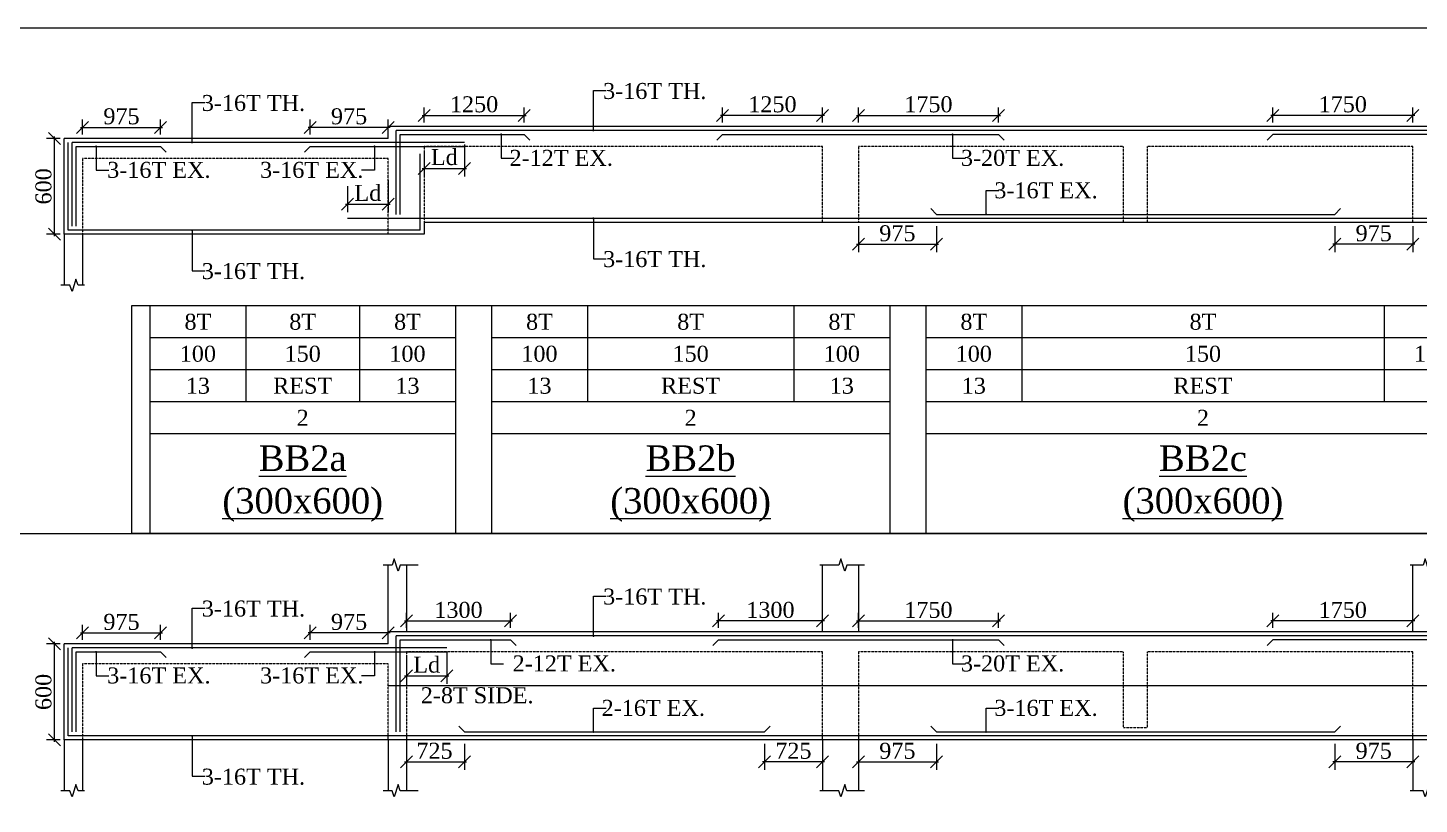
# Model space of a CAD drawing. Header units: inches. Extents: x 11017527 to 11245450, y -2821070 to -2693013.
# Drawn here: x 11085304 to 11102698, y -2703074 to -2693363 of the extents above; entities that cross this region are included whole.
import ezdxf
from ezdxf.enums import TextEntityAlignment as Align

# ---------------------------------------------------------------- set-up
doc = ezdxf.new("R2010")
doc.units = ezdxf.units.IN
doc.header["$LTSCALE"] = 0.5
doc.header["$MEASUREMENT"] = 0
doc.linetypes.add('HIDDEN', pattern=[9.525, 6.35, -3.175])
doc.layers.get('0').update_dxf_attribs({"lineweight": 0})
for name, color, linetype, lineweight in [('S-CUT OUT LINE', 9, 'Continuous', 9), ('S-DIM L.S.', 4, 'Continuous', 9), ('S-L.S.SECTION', 5, 'Continuous', 9), ('S-L.S.SLAB LINE', 8, 'HIDDEN', 5), ('S-L.S.STEEL', 6, 'Continuous', 15), ('S-SECTION MARK', 7, 'Continuous', 0), ('S-SHEET', 251, 'Continuous', 0), ('S-TEXT', 7, 'Continuous', 0), ('S-TEXT L.S. BEAM NO.', 30, 'Continuous', 5), ('S-TEXT. L.S.', 7, 'Continuous', 13)]:
    doc.layers.add(name, color=color, linetype=linetype, lineweight=lineweight)
doc.styles.add('135', font='arial.ttf', dxfattribs={"width": 0.8, "height": 135})
doc.styles.get("Standard").update_dxf_attribs({"font": 'times.ttf'})
doc.styles.add('TEXT', font='times.ttf')
doc.dimstyles.new('75', dxfattribs={"dimtxt": 135, "dimasz": 90, "dimexe": 0.1, "dimexo": 0.03, "dimgap": 0.09, "dimtad": 1, "dimdec": 0, "dimzin": 0, "dimdsep": 46, "dimtxsty": '135', "dimblk": 'ARCHTICK', "dimcen": 0.09, "dimclrd": 256, "dimclre": 256, "dimclrt": 256, "dimadec": 0, "dimazin": 0, "dimtfac": 1, "dimtdec": 0, "dimtofl": 0, "dimtmove": 1, "dimatfit": 3, "dimldrblk": 'DOTSMALL', "dimfxl": 1, "dimtolj": 1, "dimtzin": 0, "dimlwd": -1, "dimlwe": -1, "dimarcsym": 0})
doc.dimstyles.new('SETU_1', dxfattribs={"dimtxt": 200, "dimasz": 150, "dimexe": 100, "dimexo": 50, "dimgap": 35, "dimtad": 1, "dimdec": 0, "dimzin": 0, "dimdsep": 46, "dimtxsty": 'Standard', "dimblk": 'OBLIQUE', "dimcen": 150, "dimdle": 25, "dimclrd": 4, "dimclre": 7, "dimclrt": 256, "dimadec": 0, "dimazin": 0, "dimtfac": 1, "dimtdec": 0, "dimtofl": 0, "dimtmove": 1, "dimatfit": 3, "dimfxl": 1, "dimtolj": 1, "dimtzin": 0, "dimlwd": -1, "dimlwe": 5, "dimarcsym": 1})

# ---------------------------------------------------------------- blocks, each defined once
blk = doc.blocks.new('_Oblique')
at = {"color": 0, "linetype": 'ByBlock', "lineweight": -2}
blk.add_line((-0.5, -0.5), (0.5, 0.5), dxfattribs=at)
blk = doc.blocks.new('*D463')
at = {"layer": 'S-DIM L.S.', "color": 7, "lineweight": 5, "transparency": 16777216}
for p, q in [((11085988, -2694696), (11085988, -2694508)), ((11086963, -2694696), (11086963, -2694508))]:
    blk.add_line(p, q, dxfattribs=at)
at = {"layer": 'S-DIM L.S.', "color": 7, "transparency": 16777216}
blk.add_line((11085963, -2694608), (11086988, -2694608), dxfattribs=at)
at = {"layer": 'S-DIM L.S.', "color": 7, "transparency": 16777216, "xscale": 150, "yscale": 150, "zscale": 150, "rotation": 180}
blk.add_blockref('_Oblique', (11085988, -2694608), dxfattribs=at)
at = {"layer": 'S-DIM L.S.', "color": 7, "transparency": 16777216, "xscale": 150, "yscale": 150, "zscale": 150}
blk.add_blockref('_Oblique', (11086963, -2694608), dxfattribs=at)
at = {"layer": 'S-DIM L.S.', "transparency": 16777216, "insert": (11086475, -2694471), "char_height": 200, "attachment_point": 5, "style": 'TEXT'}
blk.add_mtext('\\A1;975', dxfattribs=at)
blk = doc.blocks.new('*D464')
at = {"layer": 'S-DIM L.S.', "color": 7, "lineweight": 5, "transparency": 16777216}
for p, q in [((11088833, -2694696), (11088833, -2694508)), ((11089808, -2694696), (11089808, -2694508))]:
    blk.add_line(p, q, dxfattribs=at)
at = {"layer": 'S-DIM L.S.', "color": 7, "transparency": 16777216}
blk.add_line((11089833, -2694608), (11088808, -2694608), dxfattribs=at)
at = {"layer": 'S-DIM L.S.', "color": 7, "transparency": 16777216, "xscale": 150, "yscale": 150, "zscale": 150, "rotation": 180}
blk.add_blockref('_Oblique', (11088833, -2694608), dxfattribs=at)
at = {"layer": 'S-DIM L.S.', "color": 7, "transparency": 16777216, "xscale": 150, "yscale": 150, "zscale": 150}
blk.add_blockref('_Oblique', (11089808, -2694608), dxfattribs=at)
at = {"layer": 'S-DIM L.S.', "transparency": 16777216, "insert": (11089320, -2694471), "char_height": 200, "attachment_point": 5, "style": 'TEXT'}
blk.add_mtext('\\A1;975', dxfattribs=at)
blk = doc.blocks.new('*D465')
at = {"layer": 'S-DIM L.S.', "color": 7, "lineweight": 5, "transparency": 16777216}
for p, q in [((11085708, -2694746), (11085537, -2694746)), ((11085708, -2695946), (11085537, -2695946))]:
    blk.add_line(p, q, dxfattribs=at)
at = {"layer": 'S-DIM L.S.', "color": 6, "transparency": 16777216}
blk.add_line((11085637, -2695971), (11085637, -2694721), dxfattribs=at)
at = {"layer": 'S-DIM L.S.', "color": 6, "transparency": 16777216, "xscale": 150, "yscale": 150, "zscale": 150}
for p, rotation in [((11085637, -2694746), 90), ((11085637, -2695946), 270)]:
    blk.add_blockref('_Oblique', p, dxfattribs=dict(at, rotation=rotation))
at = {"layer": 'S-DIM L.S.', "transparency": 16777216, "insert": (11085500, -2695346), "char_height": 200, "attachment_point": 5, "rotation": 90, "style": 'TEXT'}
blk.add_mtext('\\A1;600', dxfattribs=at)
blk = doc.blocks.new('_ArchTick')
at = {"color": 0, "linetype": 'ByBlock', "const_width": 0.15}
blk.add_lwpolyline([(-0.5, -0.5), (0.5, 0.5)], dxfattribs=at)
blk = doc.blocks.new('*D468')
at = {"layer": 'S-DIM L.S.', "color": 7, "lineweight": 5, "transparency": 16777216}
for p, q in [((11090258, -2694546), (11090258, -2694358)), ((11091508, -2694546), (11091508, -2694358))]:
    blk.add_line(p, q, dxfattribs=at)
at = {"layer": 'S-DIM L.S.', "color": 7, "transparency": 16777216}
blk.add_line((11090233, -2694458), (11091533, -2694458), dxfattribs=at)
at = {"layer": 'S-DIM L.S.', "color": 7, "transparency": 16777216, "xscale": 150, "yscale": 150, "zscale": 150, "rotation": 180}
blk.add_blockref('_Oblique', (11090258, -2694458), dxfattribs=at)
at = {"layer": 'S-DIM L.S.', "color": 7, "transparency": 16777216, "xscale": 150, "yscale": 150, "zscale": 150}
blk.add_blockref('_Oblique', (11091508, -2694458), dxfattribs=at)
at = {"layer": 'S-DIM L.S.', "transparency": 16777216, "insert": (11090883, -2694321), "char_height": 200, "attachment_point": 5, "style": 'TEXT'}
blk.add_mtext('\\A1;1250', dxfattribs=at)
blk = doc.blocks.new('*D471')
at = {"layer": 'S-DIM L.S.', "color": 7, "lineweight": 5, "transparency": 16777216}
for p, q in [((11100868, -2694546), (11100868, -2694358)), ((11102618, -2694546), (11102618, -2694358))]:
    blk.add_line(p, q, dxfattribs=at)
at = {"layer": 'S-DIM L.S.', "color": 7, "transparency": 16777216}
blk.add_line((11102643, -2694458), (11100843, -2694458), dxfattribs=at)
at = {"layer": 'S-DIM L.S.', "color": 7, "transparency": 16777216, "xscale": 150, "yscale": 150, "zscale": 150, "rotation": 180}
blk.add_blockref('_Oblique', (11100868, -2694458), dxfattribs=at)
at = {"layer": 'S-DIM L.S.', "color": 7, "transparency": 16777216, "xscale": 150, "yscale": 150, "zscale": 150}
blk.add_blockref('_Oblique', (11102618, -2694458), dxfattribs=at)
at = {"layer": 'S-DIM L.S.', "transparency": 16777216, "insert": (11101743, -2694321), "char_height": 200, "attachment_point": 5, "style": 'TEXT'}
blk.add_mtext('\\A1;1750', dxfattribs=at)
blk = doc.blocks.new('*D472')
at = {"layer": 'S-DIM L.S.', "color": 7, "lineweight": 5, "transparency": 16777216}
for p, q in [((11101643, -2695846), (11101643, -2696171)), ((11102618, -2695846), (11102618, -2696171))]:
    blk.add_line(p, q, dxfattribs=at)
at = {"layer": 'S-DIM L.S.', "color": 7, "transparency": 16777216}
blk.add_line((11102643, -2696071), (11101618, -2696071), dxfattribs=at)
at = {"layer": 'S-DIM L.S.', "color": 7, "transparency": 16777216, "xscale": 150, "yscale": 150, "zscale": 150, "rotation": 180}
blk.add_blockref('_Oblique', (11101643, -2696071), dxfattribs=at)
at = {"layer": 'S-DIM L.S.', "color": 7, "transparency": 16777216, "xscale": 150, "yscale": 150, "zscale": 150}
blk.add_blockref('_Oblique', (11102618, -2696071), dxfattribs=at)
at = {"layer": 'S-DIM L.S.', "transparency": 16777216, "insert": (11102130, -2695934), "char_height": 200, "attachment_point": 5, "style": 'TEXT'}
blk.add_mtext('\\A1;975', dxfattribs=at)
blk = doc.blocks.new('*D473')
at = {"layer": 'S-DIM L.S.', "color": 7, "lineweight": 5, "transparency": 16777216}
for p, q in [((11095688, -2694546), (11095688, -2694358)), ((11097438, -2694546), (11097438, -2694358))]:
    blk.add_line(p, q, dxfattribs=at)
at = {"layer": 'S-DIM L.S.', "color": 7, "transparency": 16777216}
blk.add_line((11095663, -2694458), (11097463, -2694458), dxfattribs=at)
at = {"layer": 'S-DIM L.S.', "color": 7, "transparency": 16777216, "xscale": 150, "yscale": 150, "zscale": 150, "rotation": 180}
blk.add_blockref('_Oblique', (11095688, -2694458), dxfattribs=at)
at = {"layer": 'S-DIM L.S.', "color": 7, "transparency": 16777216, "xscale": 150, "yscale": 150, "zscale": 150}
blk.add_blockref('_Oblique', (11097438, -2694458), dxfattribs=at)
at = {"layer": 'S-DIM L.S.', "transparency": 16777216, "insert": (11096563, -2694321), "char_height": 200, "attachment_point": 5, "style": 'TEXT'}
blk.add_mtext('\\A1;1750', dxfattribs=at)
blk = doc.blocks.new('*D474')
at = {"layer": 'S-DIM L.S.', "color": 7, "lineweight": 5, "transparency": 16777216}
for p, q in [((11095688, -2695846), (11095688, -2696171)), ((11096663, -2695846), (11096663, -2696171))]:
    blk.add_line(p, q, dxfattribs=at)
at = {"layer": 'S-DIM L.S.', "color": 7, "transparency": 16777216}
blk.add_line((11095663, -2696071), (11096688, -2696071), dxfattribs=at)
at = {"layer": 'S-DIM L.S.', "color": 7, "transparency": 16777216, "xscale": 150, "yscale": 150, "zscale": 150, "rotation": 180}
blk.add_blockref('_Oblique', (11095688, -2696071), dxfattribs=at)
at = {"layer": 'S-DIM L.S.', "color": 7, "transparency": 16777216, "xscale": 150, "yscale": 150, "zscale": 150}
blk.add_blockref('_Oblique', (11096663, -2696071), dxfattribs=at)
at = {"layer": 'S-DIM L.S.', "transparency": 16777216, "insert": (11096175, -2695934), "char_height": 200, "attachment_point": 5, "style": 'TEXT'}
blk.add_mtext('\\A1;975', dxfattribs=at)
blk = doc.blocks.new('*D475')
at = {"layer": 'S-DIM L.S.', "color": 7, "lineweight": 5, "transparency": 16777216}
for p, q in [((11093988, -2694546), (11093988, -2694358)), ((11095238, -2694546), (11095238, -2694358))]:
    blk.add_line(p, q, dxfattribs=at)
at = {"layer": 'S-DIM L.S.', "color": 7, "transparency": 16777216}
blk.add_line((11095263, -2694458), (11093963, -2694458), dxfattribs=at)
at = {"layer": 'S-DIM L.S.', "color": 7, "transparency": 16777216, "xscale": 150, "yscale": 150, "zscale": 150, "rotation": 180}
blk.add_blockref('_Oblique', (11093988, -2694458), dxfattribs=at)
at = {"layer": 'S-DIM L.S.', "color": 7, "transparency": 16777216, "xscale": 150, "yscale": 150, "zscale": 150}
blk.add_blockref('_Oblique', (11095238, -2694458), dxfattribs=at)
at = {"layer": 'S-DIM L.S.', "transparency": 16777216, "insert": (11094613, -2694321), "char_height": 200, "attachment_point": 5, "style": 'TEXT'}
blk.add_mtext('\\A1;1250', dxfattribs=at)
blk = doc.blocks.new('*D392')
at = {"layer": 'S-DIM L.S.', "color": 7, "lineweight": 5, "transparency": 16777216}
for p, q in [((11089808, -2695270), (11089808, -2695669)), ((11089302, -2695344), (11089302, -2695669))]:
    blk.add_line(p, q, dxfattribs=at)
at = {"layer": 'S-DIM L.S.', "color": 7, "transparency": 16777216}
blk.add_line((11089277, -2695569), (11089833, -2695569), dxfattribs=at)
at = {"layer": 'S-DIM L.S.', "color": 7, "transparency": 16777216, "xscale": 150, "yscale": 150, "zscale": 150, "rotation": 180}
blk.add_blockref('_Oblique', (11089302, -2695569), dxfattribs=at)
at = {"layer": 'S-DIM L.S.', "color": 7, "transparency": 16777216, "xscale": 150, "yscale": 150, "zscale": 150}
blk.add_blockref('_Oblique', (11089808, -2695569), dxfattribs=at)
at = {"layer": 'S-DIM L.S.', "transparency": 16777216, "insert": (11089555, -2695429), "char_height": 200, "attachment_point": 5, "style": 'TEXT'}
blk.add_mtext('\\A1;Ld', dxfattribs=at)
blk = doc.blocks.new('*D393')
at = {"layer": 'S-DIM L.S.', "color": 7, "lineweight": 5, "transparency": 16777216}
for p, q in [((11090258, -2694896), (11090258, -2695221)), ((11090764, -2694821), (11090764, -2695221))]:
    blk.add_line(p, q, dxfattribs=at)
at = {"layer": 'S-DIM L.S.', "color": 7, "transparency": 16777216}
blk.add_line((11090233, -2695121), (11090789, -2695121), dxfattribs=at)
at = {"layer": 'S-DIM L.S.', "color": 7, "transparency": 16777216, "xscale": 150, "yscale": 150, "zscale": 150, "rotation": 180}
blk.add_blockref('_Oblique', (11090258, -2695121), dxfattribs=at)
at = {"layer": 'S-DIM L.S.', "color": 7, "transparency": 16777216, "xscale": 150, "yscale": 150, "zscale": 150}
blk.add_blockref('_Oblique', (11090764, -2695121), dxfattribs=at)
at = {"layer": 'S-DIM L.S.', "transparency": 16777216, "insert": (11090511, -2694981), "char_height": 200, "attachment_point": 5, "style": 'TEXT'}
blk.add_mtext('\\A1;Ld', dxfattribs=at)
blk = doc.blocks.new('*D413')
at = {"layer": 'S-DIM L.S.', "color": 7, "lineweight": 5, "transparency": 16777216}
for p, q in [((11085988, -2701020), (11085988, -2700832)), ((11086963, -2701020), (11086963, -2700832))]:
    blk.add_line(p, q, dxfattribs=at)
at = {"layer": 'S-DIM L.S.', "color": 7, "transparency": 16777216}
blk.add_line((11085963, -2700932), (11086988, -2700932), dxfattribs=at)
at = {"layer": 'S-DIM L.S.', "color": 7, "transparency": 16777216, "xscale": 150, "yscale": 150, "zscale": 150, "rotation": 180}
blk.add_blockref('_Oblique', (11085988, -2700932), dxfattribs=at)
at = {"layer": 'S-DIM L.S.', "color": 7, "transparency": 16777216, "xscale": 150, "yscale": 150, "zscale": 150}
blk.add_blockref('_Oblique', (11086963, -2700932), dxfattribs=at)
at = {"layer": 'S-DIM L.S.', "transparency": 16777216, "insert": (11086475, -2700795), "char_height": 200, "attachment_point": 5, "style": 'TEXT'}
blk.add_mtext('\\A1;975', dxfattribs=at)
blk = doc.blocks.new('*D414')
at = {"layer": 'S-DIM L.S.', "color": 7, "lineweight": 5, "transparency": 16777216}
for p, q in [((11088833, -2701020), (11088833, -2700832)), ((11089808, -2701020), (11089808, -2700832))]:
    blk.add_line(p, q, dxfattribs=at)
at = {"layer": 'S-DIM L.S.', "color": 7, "transparency": 16777216}
blk.add_line((11089833, -2700932), (11088808, -2700932), dxfattribs=at)
at = {"layer": 'S-DIM L.S.', "color": 7, "transparency": 16777216, "xscale": 150, "yscale": 150, "zscale": 150, "rotation": 180}
blk.add_blockref('_Oblique', (11088833, -2700932), dxfattribs=at)
at = {"layer": 'S-DIM L.S.', "color": 7, "transparency": 16777216, "xscale": 150, "yscale": 150, "zscale": 150}
blk.add_blockref('_Oblique', (11089808, -2700932), dxfattribs=at)
at = {"layer": 'S-DIM L.S.', "transparency": 16777216, "insert": (11089320, -2700795), "char_height": 200, "attachment_point": 5, "style": 'TEXT'}
blk.add_mtext('\\A1;975', dxfattribs=at)
blk = doc.blocks.new('*D415')
at = {"layer": 'S-DIM L.S.', "color": 7, "lineweight": 5, "transparency": 16777216}
for p, q in [((11085708, -2701070), (11085537, -2701070)), ((11085708, -2702270), (11085537, -2702270))]:
    blk.add_line(p, q, dxfattribs=at)
at = {"layer": 'S-DIM L.S.', "color": 6, "transparency": 16777216}
blk.add_line((11085637, -2702295), (11085637, -2701045), dxfattribs=at)
at = {"layer": 'S-DIM L.S.', "color": 6, "transparency": 16777216, "xscale": 150, "yscale": 150, "zscale": 150}
for p, rotation in [((11085637, -2701070), 90), ((11085637, -2702270), 270)]:
    blk.add_blockref('_Oblique', p, dxfattribs=dict(at, rotation=rotation))
at = {"layer": 'S-DIM L.S.', "transparency": 16777216, "insert": (11085500, -2701670), "char_height": 200, "attachment_point": 5, "rotation": 90, "style": 'TEXT'}
blk.add_mtext('\\A1;600', dxfattribs=at)
blk = doc.blocks.new('*D416')
at = {"layer": 'S-DIM L.S.', "color": 7, "transparency": 16777216}
blk.add_line((11090013, -2700782), (11091363, -2700782), dxfattribs=at)
at = {"layer": 'S-DIM L.S.', "color": 7, "lineweight": 5, "transparency": 16777216}
for p, q in [((11090038, -2700870), (11090038, -2700682)), ((11091338, -2700870), (11091338, -2700682))]:
    blk.add_line(p, q, dxfattribs=at)
at = {"layer": 'S-DIM L.S.', "color": 7, "transparency": 16777216, "xscale": 150, "yscale": 150, "zscale": 150, "rotation": 180}
blk.add_blockref('_Oblique', (11090038, -2700782), dxfattribs=at)
at = {"layer": 'S-DIM L.S.', "color": 7, "transparency": 16777216, "xscale": 150, "yscale": 150, "zscale": 150}
blk.add_blockref('_Oblique', (11091338, -2700782), dxfattribs=at)
at = {"layer": 'S-DIM L.S.', "transparency": 16777216, "insert": (11090688, -2700645), "char_height": 200, "attachment_point": 5, "style": 'TEXT'}
blk.add_mtext('\\A1;1300', dxfattribs=at)
blk = doc.blocks.new('*D417')
at = {"layer": 'S-DIM L.S.', "color": 7, "lineweight": 5, "transparency": 16777216}
for p, q in [((11090038, -2702320), (11090038, -2702644)), ((11090763, -2702320), (11090763, -2702644))]:
    blk.add_line(p, q, dxfattribs=at)
at = {"layer": 'S-DIM L.S.', "color": 7, "transparency": 16777216}
blk.add_line((11090013, -2702544), (11090788, -2702544), dxfattribs=at)
at = {"layer": 'S-DIM L.S.', "color": 7, "transparency": 16777216, "xscale": 150, "yscale": 150, "zscale": 150, "rotation": 180}
blk.add_blockref('_Oblique', (11090038, -2702544), dxfattribs=at)
at = {"layer": 'S-DIM L.S.', "color": 7, "transparency": 16777216, "xscale": 150, "yscale": 150, "zscale": 150}
blk.add_blockref('_Oblique', (11090763, -2702544), dxfattribs=at)
at = {"layer": 'S-DIM L.S.', "transparency": 16777216, "insert": (11090388, -2702407), "char_height": 200, "attachment_point": 5, "style": 'TEXT'}
blk.add_mtext('\\A1;725', dxfattribs=at)
blk = doc.blocks.new('*D420')
at = {"layer": 'S-DIM L.S.', "color": 7, "transparency": 16777216}
blk.add_line((11102643, -2700782), (11100843, -2700782), dxfattribs=at)
at = {"layer": 'S-DIM L.S.', "color": 7, "lineweight": 5, "transparency": 16777216}
for p, q in [((11100868, -2700870), (11100868, -2700682)), ((11102618, -2700870), (11102618, -2700682))]:
    blk.add_line(p, q, dxfattribs=at)
at = {"layer": 'S-DIM L.S.', "color": 7, "transparency": 16777216, "xscale": 150, "yscale": 150, "zscale": 150, "rotation": 180}
blk.add_blockref('_Oblique', (11100868, -2700782), dxfattribs=at)
at = {"layer": 'S-DIM L.S.', "color": 7, "transparency": 16777216, "xscale": 150, "yscale": 150, "zscale": 150}
blk.add_blockref('_Oblique', (11102618, -2700782), dxfattribs=at)
at = {"layer": 'S-DIM L.S.', "transparency": 16777216, "insert": (11101743, -2700645), "char_height": 200, "attachment_point": 5, "style": 'TEXT'}
blk.add_mtext('\\A1;1750', dxfattribs=at)
blk = doc.blocks.new('*D421')
at = {"layer": 'S-DIM L.S.', "color": 7, "lineweight": 5, "transparency": 16777216}
for p, q in [((11101643, -2702320), (11101643, -2702644)), ((11102618, -2702320), (11102618, -2702644))]:
    blk.add_line(p, q, dxfattribs=at)
at = {"layer": 'S-DIM L.S.', "color": 7, "transparency": 16777216}
blk.add_line((11102643, -2702544), (11101618, -2702544), dxfattribs=at)
at = {"layer": 'S-DIM L.S.', "color": 7, "transparency": 16777216, "xscale": 150, "yscale": 150, "zscale": 150, "rotation": 180}
blk.add_blockref('_Oblique', (11101643, -2702544), dxfattribs=at)
at = {"layer": 'S-DIM L.S.', "color": 7, "transparency": 16777216, "xscale": 150, "yscale": 150, "zscale": 150}
blk.add_blockref('_Oblique', (11102618, -2702544), dxfattribs=at)
at = {"layer": 'S-DIM L.S.', "transparency": 16777216, "insert": (11102130, -2702407), "char_height": 200, "attachment_point": 5, "style": 'TEXT'}
blk.add_mtext('\\A1;975', dxfattribs=at)
blk = doc.blocks.new('*D422')
at = {"layer": 'S-DIM L.S.', "color": 7, "transparency": 16777216}
blk.add_line((11095663, -2700782), (11097463, -2700782), dxfattribs=at)
at = {"layer": 'S-DIM L.S.', "color": 7, "lineweight": 5, "transparency": 16777216}
for p, q in [((11095688, -2700870), (11095688, -2700682)), ((11097438, -2700870), (11097438, -2700682))]:
    blk.add_line(p, q, dxfattribs=at)
at = {"layer": 'S-DIM L.S.', "color": 7, "transparency": 16777216, "xscale": 150, "yscale": 150, "zscale": 150, "rotation": 180}
blk.add_blockref('_Oblique', (11095688, -2700782), dxfattribs=at)
at = {"layer": 'S-DIM L.S.', "color": 7, "transparency": 16777216, "xscale": 150, "yscale": 150, "zscale": 150}
blk.add_blockref('_Oblique', (11097438, -2700782), dxfattribs=at)
at = {"layer": 'S-DIM L.S.', "transparency": 16777216, "insert": (11096563, -2700645), "char_height": 200, "attachment_point": 5, "style": 'TEXT'}
blk.add_mtext('\\A1;1750', dxfattribs=at)
blk = doc.blocks.new('*D423')
at = {"layer": 'S-DIM L.S.', "color": 7, "lineweight": 5, "transparency": 16777216}
for p, q in [((11095688, -2702320), (11095688, -2702644)), ((11096663, -2702320), (11096663, -2702644))]:
    blk.add_line(p, q, dxfattribs=at)
at = {"layer": 'S-DIM L.S.', "color": 7, "transparency": 16777216}
blk.add_line((11095663, -2702544), (11096688, -2702544), dxfattribs=at)
at = {"layer": 'S-DIM L.S.', "color": 7, "transparency": 16777216, "xscale": 150, "yscale": 150, "zscale": 150, "rotation": 180}
blk.add_blockref('_Oblique', (11095688, -2702544), dxfattribs=at)
at = {"layer": 'S-DIM L.S.', "color": 7, "transparency": 16777216, "xscale": 150, "yscale": 150, "zscale": 150}
blk.add_blockref('_Oblique', (11096663, -2702544), dxfattribs=at)
at = {"layer": 'S-DIM L.S.', "transparency": 16777216, "insert": (11096175, -2702407), "char_height": 200, "attachment_point": 5, "style": 'TEXT'}
blk.add_mtext('\\A1;975', dxfattribs=at)
blk = doc.blocks.new('*D424')
at = {"layer": 'S-DIM L.S.', "color": 7, "transparency": 16777216}
blk.add_line((11095263, -2700782), (11093913, -2700782), dxfattribs=at)
at = {"layer": 'S-DIM L.S.', "color": 7, "lineweight": 5, "transparency": 16777216}
for p, q in [((11093938, -2700870), (11093938, -2700682)), ((11095238, -2700870), (11095238, -2700682))]:
    blk.add_line(p, q, dxfattribs=at)
at = {"layer": 'S-DIM L.S.', "color": 7, "transparency": 16777216, "xscale": 150, "yscale": 150, "zscale": 150, "rotation": 180}
blk.add_blockref('_Oblique', (11093938, -2700782), dxfattribs=at)
at = {"layer": 'S-DIM L.S.', "color": 7, "transparency": 16777216, "xscale": 150, "yscale": 150, "zscale": 150}
blk.add_blockref('_Oblique', (11095238, -2700782), dxfattribs=at)
at = {"layer": 'S-DIM L.S.', "transparency": 16777216, "insert": (11094588, -2700645), "char_height": 200, "attachment_point": 5, "style": 'TEXT'}
blk.add_mtext('\\A1;1300', dxfattribs=at)
blk = doc.blocks.new('*D425')
at = {"layer": 'S-DIM L.S.', "color": 7, "lineweight": 5, "transparency": 16777216}
for p, q in [((11094513, -2702320), (11094513, -2702644)), ((11095238, -2702320), (11095238, -2702644))]:
    blk.add_line(p, q, dxfattribs=at)
at = {"layer": 'S-DIM L.S.', "color": 7, "transparency": 16777216}
blk.add_line((11095263, -2702544), (11094488, -2702544), dxfattribs=at)
at = {"layer": 'S-DIM L.S.', "color": 7, "transparency": 16777216, "xscale": 150, "yscale": 150, "zscale": 150, "rotation": 180}
blk.add_blockref('_Oblique', (11094513, -2702544), dxfattribs=at)
at = {"layer": 'S-DIM L.S.', "color": 7, "transparency": 16777216, "xscale": 150, "yscale": 150, "zscale": 150}
blk.add_blockref('_Oblique', (11095238, -2702544), dxfattribs=at)
at = {"layer": 'S-DIM L.S.', "transparency": 16777216, "insert": (11094875, -2702407), "char_height": 200, "attachment_point": 5, "style": 'TEXT'}
blk.add_mtext('\\A1;725', dxfattribs=at)
blk = doc.blocks.new('*D428')
at = {"layer": 'S-DIM L.S.', "color": 7, "lineweight": 5, "transparency": 16777216}
for p, q in [((11090544, -2701170), (11090544, -2701569)), ((11090038, -2701244), (11090038, -2701569))]:
    blk.add_line(p, q, dxfattribs=at)
at = {"layer": 'S-DIM L.S.', "color": 7, "transparency": 16777216}
blk.add_line((11090013, -2701469), (11090569, -2701469), dxfattribs=at)
at = {"layer": 'S-DIM L.S.', "color": 7, "transparency": 16777216, "xscale": 150, "yscale": 150, "zscale": 150, "rotation": 180}
blk.add_blockref('_Oblique', (11090038, -2701469), dxfattribs=at)
at = {"layer": 'S-DIM L.S.', "color": 7, "transparency": 16777216, "xscale": 150, "yscale": 150, "zscale": 150}
blk.add_blockref('_Oblique', (11090544, -2701469), dxfattribs=at)
at = {"layer": 'S-DIM L.S.', "transparency": 16777216, "insert": (11090291, -2701330), "char_height": 200, "attachment_point": 5, "style": 'TEXT'}
blk.add_mtext('\\A1;Ld', dxfattribs=at)

msp = doc.modelspace()

# ---------------------------------------------------------------- linework, layer by layer
at = {"layer": 'S-CUT OUT LINE'}
for points, elevation in [([(11086012.072, -2696582.385), (11085933.531, -2696582.385), (11085905.561, -2696505.537), (11085858.884, -2696659.233), (11085830.914, -2696582.385), (11085714.971, -2696582.385)], 0.021), ([(11090183.612, -2700083.328), (11089960.097, -2700083.328), (11089932.126, -2700160.176), (11089885.449, -2700006.481), (11089857.479, -2700083.328), (11089745.626, -2700083.328)], 0.02), ([(11095762.886, -2700083.328), (11095544.608, -2700083.328), (11095516.638, -2700160.176), (11095469.961, -2700006.481), (11095441.99, -2700083.328), (11095205.367, -2700083.328)], 0.048), ([(11103142.886, -2700083.328), (11102849.608, -2700083.328), (11102821.638, -2700160.176), (11102774.961, -2700006.481), (11102746.99, -2700083.328), (11102585.367, -2700083.328)], 0.048), ([(11086012.072, -2702906.098), (11085933.531, -2702906.098), (11085905.561, -2702829.25), (11085858.884, -2702982.945), (11085830.914, -2702906.098), (11085714.971, -2702906.098)], 0.054), ([(11090183.612, -2702906.098), (11089960.097, -2702906.098), (11089932.126, -2702829.25), (11089885.449, -2702982.945), (11089857.479, -2702906.098), (11089745.626, -2702906.098)], 0.02), ([(11095762.886, -2702906.098), (11095544.608, -2702906.098), (11095516.638, -2702829.25), (11095469.961, -2702982.945), (11095441.99, -2702906.098), (11095205.367, -2702906.098)], 0.048), ([(11103142.886, -2702906.098), (11102849.608, -2702906.098), (11102821.638, -2702829.25), (11102774.961, -2702982.945), (11102746.99, -2702906.098), (11102585.367, -2702906.098)], 0.048)]:
    msp.add_lwpolyline(points, dxfattribs=dict(at, elevation=elevation))
at = {"layer": 'S-L.S.SECTION', "color": 5}
for p, q in [((11089807.885, -2694745.995, -0.002), (11085757.55, -2694745.952, -0.013)), ((11085757.55, -2695945.904, -0.001), (11085757.55, -2694745.952, -0.013)), ((11089807.885, -2694745.995, -0.002), (11089807.886, -2694596, 0.004)), ((11108497.886, -2694596, -0.011), (11089807.886, -2694596, 0.004)), ((11108047.882, -2695795.993, 0.004), (11090257.886, -2695795.993, 0.004)), ((11090257.886, -2695795.993, 0.004), (11090257.886, -2695946, 0.004)), ((11090257.886, -2695945.952, 0.011), (11085757.55, -2695945.904, -0.001)), ((11089807.885, -2701069.756, -0.01), (11089807.886, -2700919.713, 0.025)), ((11108497.886, -2700919.713, 0.01), (11089807.886, -2700919.713, 0.025)), ((11089807.886, -2701069.756, -0.01), (11085757.55, -2701069.713, -0.021)), ((11085757.55, -2702269.665, -0.009), (11085757.55, -2701069.713, -0.021)), ((11090038.047, -2702269.713, -0.026), (11085757.55, -2702269.665, -0.009)), ((11108497.886, -2702269.713, 0.01), (11087357.175, -2702269.713, 0.027))]:
    msp.add_line(p, q, dxfattribs=at)
at = {"layer": 'S-L.S.SECTION', "color": 1}
for p, q in [((11085757.55, -2695945.904, -0.001), (11085757.55, -2696582.337, -0.013)), ((11085987.55, -2695945.952, 0.034), (11085987.55, -2696582.385, 0.021)), ((11089807.886, -2700919.713, 0.025), (11089807.886, -2700083.328, 0.025)), ((11090037.886, -2700083.328, 0.02), (11090037.886, -2700919.713, 0.02)), ((11095237.886, -2700919.713, 0.013), (11095237.886, -2700083.328, 0.013)), ((11095687.886, -2700083.328, 0.043), (11095687.886, -2700919.713, 0.043)), ((11102617.886, -2700919.713, 0.025), (11102617.886, -2700083.328, 0.025)), ((11085757.55, -2702269.665, -0.009), (11085757.55, -2702906.098, -0.021)), ((11085987.55, -2702269.713, 0.025), (11085987.55, -2702906.146, 0.013)), ((11089807.886, -2702269.665, 0.037), (11089807.886, -2702906.098, 0.025)), ((11090037.886, -2702269.665, 0.037), (11090037.886, -2702906.098, 0.025)), ((11095237.886, -2702269.713, 0.013), (11095237.886, -2702906.098, 0.013)), ((11095687.886, -2702269.713, 0.043), (11095687.886, -2702906.098, 0.043)), ((11102617.886, -2702269.713, 0.025), (11102617.886, -2702906.098, 0.025))]:
    msp.add_line(p, q, dxfattribs=at)
at = {"layer": 'S-L.S.SLAB LINE', "linetype": 'HIDDEN', "ltscale": 0.8}
for p, q in [((11095237.886, -2694846.001, 0.004), (11090257.886, -2694846.002, 0.021)), ((11090257.886, -2694846.002, 0.004), (11090257.886, -2695795.993, 0.004)), ((11095237.886, -2695795.993, -0.008), (11095237.886, -2694846.001, -0.008)), ((11099002.886, -2694846.001, 0.013), (11095687.886, -2694846.001, 0.016)), ((11095687.886, -2694846.001, 0.004), (11095687.886, -2695795.993, 0.004)), ((11099002.886, -2695795.993, 0.004), (11099002.886, -2694846.001, 0.004)), ((11102617.886, -2694846.001, 0.01), (11099302.886, -2694846.001, 0.013)), ((11099302.886, -2695795.993, 0.004), (11099302.886, -2694846.001, 0.004)), ((11102617.886, -2695795.993, 0.004), (11102617.886, -2694846.001, 0.004)), ((11089807.886, -2694996.001, 0.008), (11085987.55, -2694995.956, 0.022)), ((11085987.55, -2694995.956, 0.007), (11085987.55, -2695945.904, 0.016)), ((11089807.886, -2695945.947, 0.004), (11089807.886, -2694996.001, -0.005)), ((11095237.886, -2701169.714, 0.025), (11090037.886, -2701169.714, 0.013)), ((11090037.886, -2701169.714, -0.004), (11090037.886, -2702269.713, -0.004)), ((11095237.886, -2702269.713, 0.013), (11095237.886, -2701169.714, 0.013)), ((11099002.886, -2701169.714, 0.034), (11095687.886, -2701169.714, 0.037)), ((11095687.886, -2701169.714, 0.025), (11095687.886, -2702269.713, 0.025)), ((11099002.886, -2702119.713, 0.025), (11099002.886, -2701169.714, 0.025)), ((11102617.886, -2701169.714, 0.031), (11099302.886, -2701169.714, 0.034)), ((11099302.886, -2702119.713, 0.025), (11099302.886, -2701169.714, 0.025)), ((11102617.886, -2702269.713, 0.025), (11102617.886, -2701169.714, 0.025)), ((11089807.886, -2701319.762, -0.001), (11085987.55, -2701319.717, 0.013)), ((11085987.55, -2701319.717, -0.001), (11085987.55, -2702269.665, 0.008)), ((11089807.886, -2702269.665, 0.037), (11089807.886, -2701319.714, 0.028)), ((11099302.886, -2702119.713, 0.017), (11099002.886, -2702119.713, 0.018))]:
    msp.add_line(p, q, dxfattribs=at)
at = {"layer": 'S-L.S.STEEL', "color": 1}
for p, q in [((11108397.886, -2694646, -0.012), (11089907.886, -2694646, 0.004)), ((11089907.886, -2695695.993, 0.004), (11089907.886, -2694646, 0.004)), ((11085807.55, -2695895.904, -0.001), (11085807.55, -2694795.952, -0.013)), ((11090764.269, -2694796.007, 0.001), (11085857.55, -2694795.952, -0.013)), ((11085857.55, -2695845.904, -0.001), (11085857.55, -2694795.952, -0.013)), ((11090207.886, -2695895.952, 0.028), (11090207.886, -2694940.155, 0.016)), ((11109004.265, -2695745.993, -0.012), (11089301.504, -2695745.993, 0.004)), ((11090207.886, -2695895.952, 0.012), (11085807.55, -2695895.904, -0.001)), ((11108397.886, -2700969.713, 0.01), (11089907.886, -2700969.713, 0.025)), ((11089907.886, -2702169.713, 0.025), (11089907.886, -2700969.713, 0.025)), ((11085807.55, -2702219.713, -0.009), (11085807.55, -2701119.713, -0.021)), ((11090544.269, -2701119.761, -0.038), (11085857.55, -2701119.713, -0.021)), ((11085857.55, -2702169.665, -0.009), (11085857.55, -2701119.713, -0.021)), ((11108447.886, -2702219.713, 0.01), (11085807.55, -2702219.713, 0.029))]:
    msp.add_line(p, q, dxfattribs=at)
at = {"layer": 'S-L.S.STEEL'}
for p, q in [((11089957.886, -2695695.993, 0.004), (11089957.886, -2694696, 0.004)), ((11089957.886, -2694696, 0.004), (11091507.886, -2694696, -0.009)), ((11091507.886, -2694696, 0.004), (11091578.895, -2694767.009, 0.004)), ((11093987.886, -2694696, -0.008), (11093916.878, -2694767.009, -0.008)), ((11093987.886, -2694696, -0.006), (11097437.886, -2694696, -0.046)), ((11097437.886, -2694696, 0.004), (11097508.895, -2694767.009, 0.004)), ((11100867.886, -2694696, 0.004), (11100796.878, -2694767.009, 0.004)), ((11104342.886, -2694696, 0.004), (11100867.886, -2694696, -0.046)), ((11085907.55, -2694845.952, -0.013), (11086962.55, -2694845.943, -0.009)), ((11085907.55, -2695845.904, -0.001), (11085907.55, -2694845.952, -0.013)), ((11086962.55, -2694845.943, 0.004), (11087033.558, -2694916.952, 0.004)), ((11088832.886, -2694846.012, -0.009), (11088761.878, -2694917.02, -0.009)), ((11088832.886, -2694846.012, -0.008), (11090764.269, -2694845.994, -0.022)), ((11096662.886, -2695695.993, 0.025), (11096591.878, -2695624.985, 0.025)), ((11096662.886, -2695695.993, 0.004), (11101642.886, -2695695.993, 0.004)), ((11101642.886, -2695695.993, 0.015), (11101713.895, -2695624.985, 0.015)), ((11085907.55, -2701169.713, -0.021), (11086962.55, -2701169.704, -0.017)), ((11085907.55, -2702169.665, -0.009), (11085907.55, -2701169.713, -0.021)), ((11086962.55, -2701169.704, -0.004), (11087033.558, -2701240.712, -0.004)), ((11088832.886, -2701169.773, -0.018), (11088761.878, -2701240.781, -0.018)), ((11088832.886, -2701169.773, -0.016), (11090550.369, -2701169.761, -0.045)), ((11089957.886, -2702169.713, 0.025), (11089957.886, -2701019.713, 0.025)), ((11089957.886, -2701019.713, 0.025), (11091337.886, -2701019.713, 0.012)), ((11091337.886, -2701019.713, 0.025), (11091408.895, -2701090.722, 0.025)), ((11093937.886, -2701019.713, 0.013), (11093866.878, -2701090.722, 0.013)), ((11093937.886, -2701019.713, 0.015), (11097437.886, -2701019.713, -0.025)), ((11097437.886, -2701019.713, 0.025), (11097508.895, -2701090.722, 0.025)), ((11100867.886, -2701019.713, 0.025), (11100796.878, -2701090.722, 0.025)), ((11104367.886, -2701019.713, 0.025), (11100867.886, -2701019.713, -0.025)), ((11108497.886, -2701594.713, 0.01), (11089807.886, -2701594.713, 0.025)), ((11090762.886, -2702169.713, -0.004), (11090691.878, -2702098.704, -0.004)), ((11090762.886, -2702169.713, -0.021), (11094512.886, -2702169.713, 0.013)), ((11094512.886, -2702169.713, 0.041), (11094583.895, -2702098.704, 0.041)), ((11096662.886, -2702169.713, 0.046), (11096591.878, -2702098.704, 0.046)), ((11096662.886, -2702169.713, 0.025), (11101642.886, -2702169.713, 0.025)), ((11101642.886, -2702169.713, 0.036), (11101713.895, -2702098.704, 0.036))]:
    msp.add_line(p, q, dxfattribs=at)
at = {"layer": 'S-SHEET'}
for p, q in [((11091100.305, -2696841, -0.001), (11086599.969, -2696840.952, -0.013)), ((11086599.969, -2696840.952, -0.03), (11086599.969, -2699686.74, -0.03)), ((11086829.969, -2696840.952, -0.013), (11086829.969, -2699686.74, -0.013)), ((11088029.969, -2696840.952, -0.013), (11088029.969, -2698040.967, -0.013)), ((11089450.305, -2696841, -0.025), (11089450.305, -2698040.985, -0.025)), ((11090650.305, -2696841, -0.025), (11090650.305, -2699686.788, -0.025)), ((11109340.305, -2696841, -0.013), (11090650.305, -2696841, 0.004)), ((11090650.305, -2696841, -0.013), (11090650.305, -2699686.788, -0.013)), ((11091100.305, -2696841, -0.013), (11091100.305, -2699686.788, -0.013)), ((11091100.305, -2696841, -0.013), (11091100.305, -2699686.788, -0.013)), ((11092300.305, -2696841, -0.013), (11092300.305, -2698041, -0.013)), ((11094880.305, -2696841, -0.013), (11094880.305, -2698041, -0.013)), ((11096080.305, -2696841, -0.025), (11096080.305, -2699686.788, -0.025)), ((11096080.305, -2696841, -0.013), (11096080.305, -2699686.788, -0.013)), ((11096530.305, -2696841, -0.013), (11096530.305, -2699686.788, -0.013)), ((11097730.305, -2696841, -0.013), (11097730.305, -2698041, -0.013)), ((11102260.305, -2696841, -0.001), (11102260.305, -2698041, -0.001)), ((11090650.305, -2697241, -0.015), (11086829.969, -2697240.952, -0.013)), ((11096080.305, -2697241, -0.015), (11091100.305, -2697241, -0.012)), ((11103460.305, -2697241, 0.004), (11096530.305, -2697241, -0.002)), ((11090650.305, -2697641, -0.015), (11086829.969, -2697640.952, -0.013)), ((11096080.305, -2697641, -0.015), (11091100.305, -2697641, -0.012)), ((11103460.305, -2697641, 0.004), (11096530.305, -2697641, -0.002)), ((11090650.305, -2698041, -0.015), (11086829.969, -2698040.952, -0.013)), ((11096080.305, -2698041, -0.015), (11091100.305, -2698041, -0.012)), ((11103460.305, -2698041, 0.004), (11096530.305, -2698041, -0.002)), ((11090650.305, -2698441, -0.015), (11086829.969, -2698440.952, -0.013)), ((11096080.305, -2698441, -0.015), (11091100.305, -2698441, -0.012)), ((11103460.305, -2698441, 0.004), (11096530.305, -2698441, -0.002)), ((11057421.852, -2699686.678, 0.001), (11115101.842, -2699686.678, 0.001)), ((11091100.305, -2699686.788, -0.001), (11086599.969, -2699686.74, -0.013)), ((11109340.305, -2699686.788, -0.013), (11090650.305, -2699686.788, 0.004))]:
    msp.add_line(p, q, dxfattribs=at)
msp.add_lwpolyline([(11115101.842, -2740705.393), (11057421.852, -2740705.393), (11057421.852, -2693362.917), (11115101.842, -2693362.917)], close=True, dxfattribs=at)

# ---------------------------------------------------------------- texts
at = {"layer": 'S-TEXT', "char_height": 200, "attachment_point": 5, "style": 'TEXT'}
for s, insert, width in [('8T', (11087429.969, -2697040.961, -0.013), 1200), ('8T', (11088740.305, -2697040.985, -0.015), 1420.00002), ('8T', (11090050.305, -2697041.009, -0.025), 1200), ('8T', (11091700.305, -2697041, -0.005), 1200), ('8T', (11093590.305, -2697040.985, 0.002), 2580), ('8T', (11095480.305, -2697041, -0.005), 1200), ('8T', (11097130.305, -2697041, -0.005), 1200), ('8T', (11099995.305, -2697040.985, -0.001), 4530), ('\\pxt9.000002;100', (11087429.969, -2697440.961, -0.012), 1200), ('\\pxt9.000002;150', (11088740.305, -2697440.978, -0.01), 1420.00002), ('\\pxt9.000002;100', (11090050.305, -2697441.009, -0.024), 1200), ('\\pt2025;100', (11091700.305, -2697441, -0.012), 1200), ('\\pxt9.000002;150', (11093590.305, -2697440.97, -0.01), 2580), ('\\pt2025;100', (11095480.305, -2697441, -0.012), 1200), ('\\pt2025;100', (11097130.305, -2697441, -0.012), 1200), ('\\pxt9.000002;150', (11099995.305, -2697440.97, -0.005), 4530), ('\\pt2025;100', (11102860.305, -2697441, 0), 1200), ('13', (11087429.969, -2697840.961, -0.012), 1200), ('REST', (11088740.305, -2697840.978, -0.01), 1420.00002), ('13', (11090050.305, -2697841.009, -0.024), 1200), ('13', (11091700.305, -2697841, -0.013), 1200), ('REST', (11093590.305, -2697840.985, -0.012), 2580), ('13', (11095480.305, -2697841, -0.013), 1200), ('13', (11097130.305, -2697841, -0.013), 1200), ('REST', (11099995.305, -2697840.97, -0.005), 4530), ('2', (11088740.137, -2698240.961, -0.013), 3820.33685), ('2', (11093590.305, -2698240.985, -0.013), 4980), ('2', (11099995.305, -2698240.985, -0.004), 6930)]:
    msp.add_mtext(s, dxfattribs=dict(at, insert=insert, width=width))
at = {"layer": 'S-TEXT L.S. BEAM NO.', "linetype": 'ByBlock', "char_height": 319.2745, "attachment_point": 5, "style": 'TEXT'}
for s, insert, width in [('{\\LBB2b\\P(300x600)}', (11093590.305, -2699063.879, -0.007), 4980), ('{\\LBB2a\\P(300x600)}', (11088740.137, -2699063.855, -0.017), 3820.33685), ('{\\LBB2c\\P(300x600)}', (11099995.305, -2699063.879, -0.007), 6930)]:
    msp.add_mtext(s, dxfattribs=dict(at, insert=insert, width=width))
at = {"layer": 'S-TEXT. L.S.', "style": 'TEXT'}
for s, p in [('3-16T TH.', (11093141.764, -2694252.805, -0.019)), ('3-16T TH.', (11088124.651, -2694402.805, 0.002)), ('2-12T EX.', (11091972.226, -2695089.419, -0.023)), ('3-20T EX.', (11097615.388, -2695089.419, -0.023)), ('3-16T EX.', (11086942.217, -2695239.419, -0.002)), ('3-16T EX.', (11088853.219, -2695239.419, -0.002)), ('3-16T EX.', (11098032.718, -2695495.134, -0.019)), ('3-16T TH.', (11088124.651, -2696505.434, 0.014)), ('3-16T TH.', (11093141.764, -2696355.475, -0.019)), ('3-16T TH.', (11093141.764, -2700576.518, 0.002)), ('3-16T TH.', (11088124.651, -2700726.566, -0.006)), ('3-16T EX.', (11086942.217, -2701563.18, -0.01)), ('3-16T EX.', (11088853.219, -2701563.18, -0.01)), ('2-12T EX.', (11092010.679, -2701413.132, -0.002)), ('3-20T EX.', (11097615.388, -2701413.132, -0.002)), ('2-8T SIDE.', (11090921.556, -2701810.991, -0.031)), ('2-16T EX.', (11093123.632, -2701968.854, 0.002)), ('3-16T EX.', (11098032.718, -2701968.854, 0.002)), ('3-16T TH.', (11088124.651, -2702829.195, 0.006))]:
    msp.add_text(s, height=200, dxfattribs=at).set_placement(p, align=Align.CENTER)

# ---------------------------------------------------------------- dimensions: what is measured, and where the dimension line sits
at = {"layer": 'S-DIM L.S.'}
for base, p1, p2, picture, middle in [((11091507.886, -2694457.849, 0.004), (11090257.886, -2694596, 0.004), (11091507.886, -2694596, 0.004), '*D468', (11090882.886, -2694321.118, 0.004)), ((11097437.886, -2694457.849, 0.004), (11095687.886, -2694596, 0.004), (11097437.886, -2694596, 0.004), '*D473', (11096562.886, -2694320.83, 0.004)), ((11086962.55, -2694607.801, 0.004), (11085987.55, -2694745.952, 0.004), (11086962.55, -2694745.943, 0.004), '*D463', (11086475.05, -2694470.782, 0.004)), ((11086962.55, -2700931.561, -0.004), (11085987.55, -2701069.713, -0.004), (11086962.55, -2701069.704, -0.004), '*D413', (11086475.05, -2700794.543, -0.004)), ((11091337.886, -2700781.561, 0.025), (11090037.886, -2700919.713, -0.004), (11091337.886, -2700919.713, 0.025), '*D416', (11090687.886, -2700644.831, 0.025)), ((11097437.886, -2700781.561, 0.025), (11095687.886, -2700919.713, 0.025), (11097437.886, -2700919.713, 0.025), '*D422', (11096562.886, -2700644.543, 0.025))]:
    dim = msp.add_linear_dim(base=base, p1=p1, p2=p2, dimstyle='SETU_1', override={"dimtxsty": 'TEXT', "dimblk": 'Oblique', "dimclrd": 7, "dimarcsym": 1}, dxfattribs=at)
    dim.commit()
    dim.dimension.update_dxf_attribs({"geometry": picture, "text_midpoint": middle})
for base, p1, p2, picture, middle in [((11093987.886, -2694457.849, -0.008), (11095237.886, -2694596, -0.008), (11093987.886, -2694596, -0.008), '*D475', (11094612.886, -2694321.118, -0.008)), ((11100867.886, -2694457.849, 0.004), (11102617.886, -2694596, 0.004), (11100867.886, -2694596, 0.004), '*D471', (11101742.886, -2694320.83, 0.004)), ((11088832.886, -2694607.86, -0.008), (11089807.886, -2694746, -0.008), (11088832.886, -2694746.012, -0.009), '*D464', (11089320.386, -2694470.841, -0.008)), ((11088832.886, -2700931.621, -0.016), (11089807.886, -2701069.761, -0.016), (11088832.886, -2701069.773, -0.018), '*D414', (11089320.386, -2700794.602, -0.016)), ((11093937.886, -2700781.561, 0.013), (11095237.886, -2700919.713, 0.013), (11093937.886, -2700919.713, 0.013), '*D424', (11094587.886, -2700644.831, 0.013)), ((11100867.886, -2700781.561, 0.025), (11102617.886, -2700919.713, 0.025), (11100867.886, -2700919.713, 0.025), '*D420', (11101742.886, -2700644.543, 0.025))]:
    dim = msp.add_linear_dim(base=base, p1=p1, p2=p2, angle=180, dimstyle='SETU_1', override={"dimtxsty": 'TEXT', "dimblk": 'Oblique', "dimclrd": 7, "dimarcsym": 1}, dxfattribs=at)
    dim.commit()
    dim.dimension.update_dxf_attribs({"geometry": picture, "text_midpoint": middle})
at = {"layer": 'S-DIM L.S.', "color": 7}
for base, p1, p2, picture, middle in [((11085636.636, -2694745.952, -0.013), (11085757.55, -2695945.904, -0.001), (11085757.55, -2694745.952, -0.013), '*D465', (11085499.905, -2695345.928, -0.013)), ((11085636.636, -2701069.713, -0.021), (11085757.55, -2702269.665, -0.009), (11085757.55, -2701069.713, -0.021), '*D415', (11085499.905, -2701669.689, -0.021))]:
    dim = msp.add_linear_dim(base=base, p1=p1, p2=p2, angle=90, dimstyle='SETU_1', override={"dimlfac": 0.5, "dimtxsty": 'TEXT', "dimclrd": 6, "dimarcsym": 1}, dxfattribs=at)
    dim.commit()
    dim.dimension.update_dxf_attribs({"geometry": picture, "text_midpoint": middle})
at = {"layer": 'S-DIM L.S.'}
for base, p1, p2, picture, middle in [((11090764.269, -2695120.738, 0.004), (11090257.886, -2694846.002, 0.004), (11090764.269, -2694771.407, 0.012), '*D393', (11090511.078, -2695120.738, 0.004)), ((11089807.886, -2695568.978, 0.008), (11089301.504, -2695294.242, 0.007), (11089807.886, -2695219.647, 0.015), '*D392', (11089554.695, -2695568.978, 0.008)), ((11090544.269, -2701469.044, -0.004), (11090037.886, -2701194.308, -0.004), (11090544.269, -2701119.713, 0.003), '*D428', (11090291.078, -2701469.044, -0.004))]:
    dim = msp.add_linear_dim(base=base, p1=p1, p2=p2, text='Ld', dimstyle='SETU_1', override={"dimtxsty": 'TEXT', "dimclrd": 7}, dxfattribs=at)
    dim.commit()
    dim.dimension.update_dxf_attribs({"geometry": picture, "text_midpoint": middle, "dimtype": 160})
for base, p1, p2, picture, middle in [((11096662.886, -2696070.73, 0.004), (11095687.886, -2695795.993, 0.004), (11096662.886, -2695795.993, 0.025), '*D474', (11096175.386, -2696070.73, 0.004)), ((11090762.886, -2702544.45, -0.004), (11090037.886, -2702269.713, -0.004), (11090762.886, -2702269.713, -0.004), '*D417', (11090387.886, -2702544.45, -0.004)), ((11096662.886, -2702544.45, 0.025), (11095687.886, -2702269.713, 0.025), (11096662.886, -2702269.713, 0.046), '*D423', (11096175.386, -2702544.45, 0.025))]:
    dim = msp.add_linear_dim(base=base, p1=p1, p2=p2, dimstyle='SETU_1', override={"dimtxsty": 'TEXT', "dimblk": 'Oblique', "dimclrd": 7, "dimarcsym": 1}, dxfattribs=at)
    dim.commit()
    dim.dimension.update_dxf_attribs({"geometry": picture, "text_midpoint": middle, "dimtype": 160})
for base, p1, p2, picture, middle in [((11101642.886, -2696070.73, 0.004), (11102617.886, -2695795.993, 0.004), (11101642.886, -2695795.993, 0.015), '*D472', (11102130.386, -2696070.73, 0.004)), ((11094512.886, -2702544.45, 0.013), (11095237.886, -2702269.713, 0.013), (11094512.886, -2702269.713, 0.041), '*D425', (11094875.386, -2702544.45, 0.013)), ((11101642.886, -2702544.45, 0.025), (11102617.886, -2702269.713, 0.025), (11101642.886, -2702269.713, 0.036), '*D421', (11102130.386, -2702544.45, 0.025))]:
    dim = msp.add_linear_dim(base=base, p1=p1, p2=p2, angle=180, dimstyle='SETU_1', override={"dimtxsty": 'TEXT', "dimblk": 'Oblique', "dimclrd": 7, "dimarcsym": 1}, dxfattribs=at)
    dim.commit()
    dim.dimension.update_dxf_attribs({"geometry": picture, "text_midpoint": middle, "dimtype": 160})

# ---------------------------------------------------------------- leaders
at = {"layer": 'S-SECTION MARK'}
for points in [[(11092374.288, -2694646, -0.022), (11092374.288, -2694148.011, -0.022), (11092535.789, -2694148.011, -0.022)], [(11087357.175, -2694796, -0.001), (11087357.175, -2694298.011, -0.001), (11087518.676, -2694298.011, -0.001)], [(11091222.882, -2694696.03, 0.006), (11091222.882, -2694993.306, 0.006), (11091384.383, -2694993.306, 0.006)], [(11096866.044, -2694696.03, 0.006), (11096866.044, -2694993.306, 0.006), (11097027.544, -2694993.306, 0.006)], [(11086156.4, -2694846.03, 0.027), (11086156.4, -2695143.306, 0.027), (11086317.9, -2695143.306, 0.027)], [(11089639.036, -2694846.03, 0.027), (11089639.036, -2695143.306, 0.027), (11089477.536, -2695143.306, 0.027)], [(11097283.374, -2695695.993, -0.022), (11097283.374, -2695398.718, -0.022), (11097444.874, -2695398.718, -0.022)], [(11092374.288, -2695745.993, -0.022), (11092374.288, -2696250.681, -0.022), (11092535.789, -2696250.681, -0.022)], [(11087357.175, -2695895.952, -0.001), (11087357.175, -2696400.64, -0.001), (11087518.676, -2696400.64, -0.001)], [(11092374.288, -2700969.713, -0.001), (11092374.288, -2700471.724, -0.001), (11092535.789, -2700471.724, -0.001)], [(11087357.175, -2701119.761, -0.009), (11087357.175, -2700621.772, -0.009), (11087518.676, -2700621.772, -0.009)], [(11086156.4, -2701169.791, 0.019), (11086156.4, -2701467.066, 0.019), (11086317.9, -2701467.066, 0.019)], [(11089639.036, -2701169.791, 0.019), (11089639.036, -2701467.066, 0.019), (11089477.536, -2701467.066, 0.019)], [(11091091.335, -2701019.743, 0.027), (11091091.335, -2701317.018, 0.027), (11091252.835, -2701317.018, 0.027)], [(11096866.044, -2701019.743, 0.027), (11096866.044, -2701317.018, 0.027), (11097027.544, -2701317.018, 0.027)], [(11092374.288, -2702169.713, -0.001), (11092374.288, -2701872.437, -0.001), (11092535.789, -2701872.437, -0.001)], [(11097283.374, -2702169.713, -0.001), (11097283.374, -2701872.437, -0.001), (11097444.874, -2701872.437, -0.001)], [(11087357.175, -2702219.713, -0.009), (11087357.175, -2702724.401, -0.009), (11087518.676, -2702724.401, -0.009)]]:
    msp.add_leader(points, dimstyle='75', override={"dimasz": 100, "dimclrd": 7}, dxfattribs=at)

doc.saveas('drawing.dxf')
